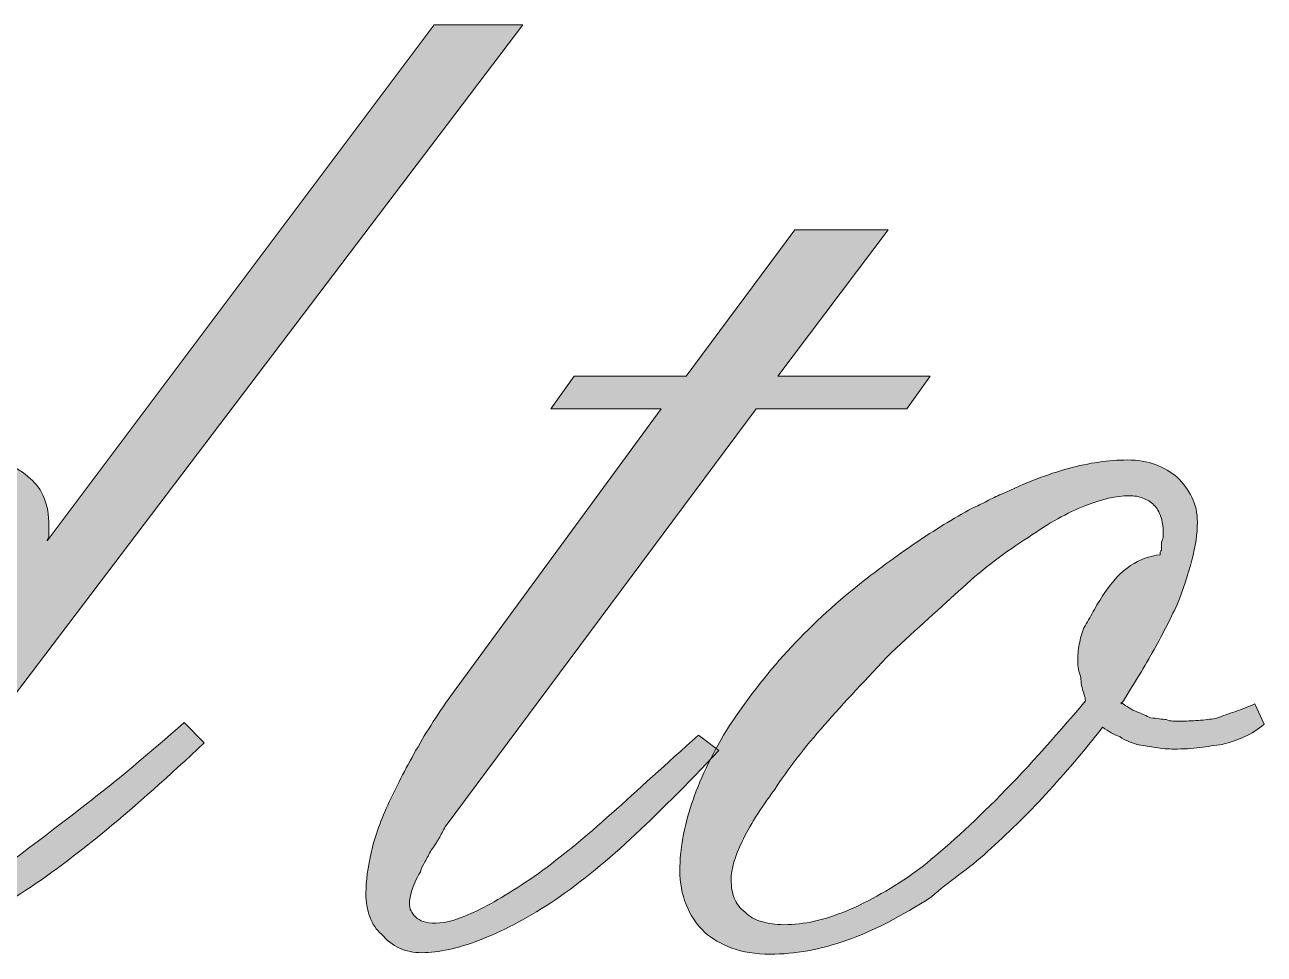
# Model space of a CAD drawing. Header units: millimetres. Extents: x 45.1 to 103.2, y -62.7 to -18.6.
# Drawn here: x 80.89 to 90.46, y -26.7 to -19.52 of the extents above; entities that cross this region are included whole.
import ezdxf

# ---------------------------------------------------------------- set-up
doc = ezdxf.new("R2010")
doc.units = ezdxf.units.MM
doc.header["$MEASUREMENT"] = 0
doc.layers.add('Calque 1', color=7, linetype='Continuous', lineweight=0)

# ---------------------------------------------------------------- blocks, each defined once
blk = doc.blocks.new('Block_0')
at = {"layer": 'Calque 1', "true_color": 0x1d1d1b, "transparency": 33554687}
h = blk.add_hatch(color=250, dxfattribs=at)
h.dxf.hatch_style = 2
edge = h.paths.add_edge_path()
edge.add_spline(control_points=[(78.0617, -26.3121), (78.2216, -26.2482), (78.4014, -26.1521), (78.6016, -26.0241), (78.7056, -25.9602), (78.8076, -25.8902), (78.9075, -25.8141), (79.0074, -25.7381), (79.1056, -25.6561), (79.2014, -25.5681), (79.2975, -25.4803), (79.3953, -25.3883), (79.4952, -25.2922), (79.5955, -25.1962), (79.6975, -25.0963), (79.8015, -24.9923), (79.9614, -24.8243), (80.1033, -24.6622), (80.2273, -24.5063), (80.3513, -24.3503), (80.4574, -24.2004), (80.5453, -24.0564), (80.6331, -23.9203), (80.6993, -23.7984), (80.7434, -23.6904), (80.7871, -23.5824), (80.8092, -23.4885), (80.8092, -23.4084), (80.8092, -23.3684), (80.8033, -23.3345), (80.7913, -23.3064), (80.7792, -23.2785), (80.7613, -23.2525), (80.7372, -23.2286), (80.7052, -23.2044), (80.6714, -23.1865), (80.6352, -23.1745), (80.5994, -23.1624), (80.5611, -23.1566), (80.5212, -23.1566), (80.4013, -23.1566), (80.2693, -23.1865), (80.1253, -23.2465), (79.9813, -23.3064), (79.8215, -23.4005), (79.6454, -23.5285), (79.4694, -23.6485), (79.2875, -23.7944), (79.0994, -23.9663), (78.9113, -24.1384), (78.7173, -24.3363), (78.5175, -24.5603), (78.3335, -24.7602), (78.1716, -24.9442), (78.0314, -25.1123), (77.8915, -25.2803), (77.7737, -25.4362), (77.6776, -25.5802), (77.5815, -25.7163), (77.5095, -25.8382), (77.4616, -25.9462), (77.4137, -26.0542), (77.3896, -26.1481), (77.3896, -26.2282), (77.3896, -26.2601), (77.3958, -26.2861), (77.4075, -26.3061), (77.4196, -26.326), (77.4375, -26.3441), (77.4616, -26.3601), (77.4778, -26.3762), (77.4995, -26.3881), (77.5277, -26.3961), (77.5556, -26.4041), (77.5898, -26.408), (77.6297, -26.408), (77.6297, -26.408), (77.6177, -26.3961), (77.6177, -26.3961), (77.7537, -26.4041), (77.9015, -26.3762), (78.0617, -26.3121)], knot_values=[0, 0, 0, 0, 1, 1, 1, 2, 2, 2, 3, 3, 3, 4, 4, 4, 5, 5, 5, 6, 6, 6, 7, 7, 7, 8, 8, 8, 9, 9, 9, 10, 10, 10, 11, 11, 11, 12, 12, 12, 13, 13, 13, 14, 14, 14, 15, 15, 15, 16, 16, 16, 17, 17, 17, 18, 18, 18, 19, 19, 19, 20, 20, 20, 21, 21, 21, 22, 22, 22, 23, 23, 23, 24, 24, 24, 25, 25, 25, 26, 26, 26, 27, 27, 27, 27], degree=3, periodic=0)
edge = h.paths.add_edge_path()
edge.add_spline(control_points=[(84.7328, -19.5209), (84.7328, -19.5209), (80.0533, -25.6882), (80.0533, -25.6882), (80.0533, -25.6882), (80.0413, -25.7121), (80.0413, -25.7121), (79.9534, -25.8401), (79.8873, -25.9462), (79.8432, -26.0301), (79.7994, -26.1142), (79.7774, -26.1762), (79.7774, -26.2161), (79.7774, -26.2482), (79.7815, -26.2742), (79.7894, -26.2942), (79.7974, -26.3142), (79.8053, -26.3321), (79.8132, -26.3481), (79.8294, -26.3562), (79.8515, -26.3641), (79.8794, -26.372), (79.9073, -26.3801), (79.9372, -26.3841), (79.9693, -26.3841), (80.0413, -26.3841), (80.1412, -26.3541), (80.2693, -26.2942), (80.3972, -26.2341), (80.5532, -26.1402), (80.7372, -26.0122), (80.9212, -25.8761), (81.1292, -25.7182), (81.3611, -25.5381), (81.5933, -25.3583), (81.8451, -25.1483), (82.117, -24.9082), (82.117, -24.9082), (82.273, -25.0643), (82.273, -25.0643), (82.0012, -25.3202), (81.749, -25.5442), (81.5172, -25.7362), (81.2853, -25.9281), (81.0652, -26.0921), (80.8571, -26.2282), (80.6573, -26.3562), (80.4774, -26.4501), (80.3172, -26.51), (80.1574, -26.5701), (80.0213, -26.6001), (79.9093, -26.6001), (79.8373, -26.6001), (79.7733, -26.592), (79.7174, -26.5762), (79.6613, -26.5601), (79.6093, -26.536), (79.5614, -26.5042), (79.5214, -26.4642), (79.4914, -26.4141), (79.4715, -26.3541), (79.4515, -26.2942), (79.4415, -26.2282), (79.4415, -26.1562), (79.4415, -26.1242), (79.4436, -26.0902), (79.4473, -26.0542), (79.4515, -26.0182), (79.4573, -25.9841), (79.4653, -25.9522), (79.4735, -25.9121), (79.4873, -25.8601), (79.5073, -25.7962), (79.5273, -25.7321), (79.5493, -25.6561), (79.5734, -25.5681), (79.4294, -25.6963), (79.2913, -25.8141), (79.1593, -25.9221), (79.0274, -26.0301), (78.8934, -26.1281), (78.7576, -26.2161), (78.7173, -26.2401), (78.6756, -26.2661), (78.6315, -26.2942), (78.5875, -26.3221), (78.5416, -26.3481), (78.4934, -26.372), (78.3177, -26.4521), (78.1575, -26.5141), (78.0135, -26.5581), (77.8695, -26.6022), (77.7338, -26.624), (77.6056, -26.624), (77.5177, -26.624), (77.4358, -26.6122), (77.3596, -26.588), (77.2835, -26.5641), (77.2177, -26.5321), (77.1615, -26.4921), (77.1057, -26.444), (77.0658, -26.3841), (77.0416, -26.3121), (77.0175, -26.2401), (77.0058, -26.1602), (77.0058, -26.0721), (77.0058, -25.8882), (77.0378, -25.7002), (77.1016, -25.5082), (77.1657, -25.3163), (77.2656, -25.1163), (77.4016, -24.9082), (77.5377, -24.7003), (77.6997, -24.5003), (77.8874, -24.3084), (78.0755, -24.1164), (78.2857, -23.9324), (78.5175, -23.7563), (78.6936, -23.6204), (78.8696, -23.5004), (79.0453, -23.3965), (79.2213, -23.2925), (79.3974, -23.2005), (79.5734, -23.1206), (79.7574, -23.0405), (79.9293, -22.9805), (80.0892, -22.9405), (80.2494, -22.9006), (80.3934, -22.8806), (80.5212, -22.8806), (80.6094, -22.8806), (80.6872, -22.8925), (80.7551, -22.9164), (80.8233, -22.9405), (80.8812, -22.9765), (80.9291, -23.0244), (80.9773, -23.0646), (81.0131, -23.1145), (81.0373, -23.1745), (81.0614, -23.2344), (81.0731, -23.3045), (81.0731, -23.3844), (81.0731, -23.3844), (81.0731, -23.4084), (81.0731, -23.4084), (81.0731, -23.4084), (81.0731, -23.4444), (81.0731, -23.4444), (81.0731, -23.4444), (81.0731, -23.4625), (81.0731, -23.4625), (81.0731, -23.4625), (81.0731, -23.4804), (81.0731, -23.4804), (81.0652, -23.4885), (81.0614, -23.4945), (81.0614, -23.4985), (81.0614, -23.4985), (81.0614, -23.5045), (81.0614, -23.5045), (81.0614, -23.5045), (84.049, -19.5209), (84.049, -19.5209), (84.049, -19.5209), (84.7328, -19.5209), (84.7328, -19.5209)], knot_values=[0, 0, 0, 0, 1, 1, 1, 2, 2, 2, 3, 3, 3, 4, 4, 4, 5, 5, 5, 6, 6, 6, 7, 7, 7, 8, 8, 8, 9, 9, 9, 10, 10, 10, 11, 11, 11, 12, 12, 12, 13, 13, 13, 14, 14, 14, 15, 15, 15, 16, 16, 16, 17, 17, 17, 18, 18, 18, 19, 19, 19, 20, 20, 20, 21, 21, 21, 22, 22, 22, 23, 23, 23, 24, 24, 24, 25, 25, 25, 26, 26, 26, 27, 27, 27, 28, 28, 28, 29, 29, 29, 30, 30, 30, 31, 31, 31, 32, 32, 32, 33, 33, 33, 34, 34, 34, 35, 35, 35, 36, 36, 36, 37, 37, 37, 38, 38, 38, 39, 39, 39, 40, 40, 40, 41, 41, 41, 42, 42, 42, 43, 43, 43, 44, 44, 44, 45, 45, 45, 46, 46, 46, 47, 47, 47, 48, 48, 48, 49, 49, 49, 50, 50, 50, 51, 51, 51, 52, 52, 52, 53, 53, 53, 54, 54, 54, 55, 55, 55, 55], degree=3, periodic=0)
h = blk.add_hatch(color=250, dxfattribs=at)
h.dxf.hatch_style = 2
edge = h.paths.add_edge_path()
edge.add_spline(control_points=[(87.553, -21.1047), (87.553, -21.1047), (86.701, -22.2326), (86.701, -22.2326), (86.701, -22.2326), (87.8768, -22.2326), (87.8768, -22.2326), (87.8768, -22.2326), (87.697, -22.4846), (87.697, -22.4846), (87.697, -22.4846), (86.5332, -22.4846), (86.5332, -22.4846), (86.5332, -22.4846), (84.1334, -25.7121), (84.1334, -25.7121), (84.1175, -25.7442), (84.1013, -25.7741), (84.0855, -25.8022), (84.0693, -25.8301), (84.0493, -25.8601), (84.0255, -25.8921), (84.0093, -25.9242), (83.9935, -25.9541), (83.9773, -25.9822), (83.9615, -26.0101), (83.9494, -26.0361), (83.9415, -26.0601), (83.9094, -26.1161), (83.8874, -26.1641), (83.8753, -26.2041), (83.8633, -26.244), (83.8574, -26.2761), (83.8574, -26.3002), (83.8574, -26.3241), (83.8615, -26.3441), (83.8695, -26.3601), (83.8774, -26.3762), (83.8895, -26.3922), (83.9053, -26.408), (83.9215, -26.4241), (83.9415, -26.4361), (83.9656, -26.444), (83.9894, -26.4521), (84.0214, -26.4561), (84.0614, -26.4561), (84.1413, -26.4561), (84.2474, -26.4241), (84.3793, -26.3601), (84.5113, -26.2961), (84.6694, -26.2001), (84.8534, -26.0721), (85.0294, -25.9442), (85.2172, -25.7902), (85.4174, -25.6102), (85.6172, -25.4301), (85.8411, -25.2283), (86.0891, -25.0043), (86.0891, -25.0043), (86.2452, -25.1242), (86.2452, -25.1242), (85.9972, -25.3883), (85.7691, -25.6162), (85.5614, -25.8082), (85.3533, -26.0001), (85.1493, -26.1641), (84.9492, -26.3002), (84.7493, -26.4282), (84.5654, -26.5241), (84.3973, -26.588), (84.2295, -26.6521), (84.0813, -26.6842), (83.9535, -26.6842), (83.8895, -26.6842), (83.8316, -26.6721), (83.7796, -26.6482), (83.7275, -26.624), (83.6814, -26.588), (83.6414, -26.5402), (83.6014, -26.5081), (83.5715, -26.4642), (83.5515, -26.408), (83.5315, -26.3521), (83.5215, -26.2921), (83.5215, -26.2282), (83.5215, -26.1321), (83.5356, -26.0241), (83.5635, -25.9042), (83.5915, -25.7841), (83.6376, -25.6561), (83.7014, -25.5202), (83.7654, -25.3842), (83.8395, -25.2422), (83.9236, -25.0942), (84.0073, -24.9463), (84.1055, -24.7962), (84.2174, -24.6443), (84.2174, -24.6443), (85.8011, -22.4846), (85.8011, -22.4846), (85.8011, -22.4846), (84.9492, -22.4846), (84.9492, -22.4846), (84.9492, -22.4846), (85.1293, -22.2326), (85.1293, -22.2326), (85.1293, -22.2326), (85.993, -22.2326), (85.993, -22.2326), (85.993, -22.2326), (86.8329, -21.1047), (86.8329, -21.1047), (86.8329, -21.1047), (87.553, -21.1047), (87.553, -21.1047)], knot_values=[0, 0, 0, 0, 1, 1, 1, 2, 2, 2, 3, 3, 3, 4, 4, 4, 5, 5, 5, 6, 6, 6, 7, 7, 7, 8, 8, 8, 9, 9, 9, 10, 10, 10, 11, 11, 11, 12, 12, 12, 13, 13, 13, 14, 14, 14, 15, 15, 15, 16, 16, 16, 17, 17, 17, 18, 18, 18, 19, 19, 19, 20, 20, 20, 21, 21, 21, 22, 22, 22, 23, 23, 23, 24, 24, 24, 25, 25, 25, 26, 26, 26, 27, 27, 27, 28, 28, 28, 29, 29, 29, 30, 30, 30, 31, 31, 31, 32, 32, 32, 33, 33, 33, 34, 34, 34, 35, 35, 35, 36, 36, 36, 37, 37, 37, 38, 38, 38, 38], degree=3, periodic=0)
h = blk.add_hatch(color=250, dxfattribs=at)
h.dxf.hatch_style = 2
edge = h.paths.add_edge_path()
edge.add_spline(control_points=[(89.6531, -23.5944), (89.6531, -23.5905), (89.6569, -23.5844), (89.6648, -23.5765), (89.6648, -23.5765), (89.6648, -23.5584), (89.6648, -23.5584), (89.6648, -23.5584), (89.6648, -23.5405), (89.6648, -23.5405), (89.6648, -23.5405), (89.6648, -23.5164), (89.6648, -23.5164), (89.6648, -23.5085), (89.6689, -23.4964), (89.6769, -23.4804), (89.6769, -23.4804), (89.6769, -23.4564), (89.6769, -23.4564), (89.6769, -23.4564), (89.6769, -23.4325), (89.6769, -23.4325), (89.6769, -23.3925), (89.671, -23.3545), (89.659, -23.3185), (89.6469, -23.2825), (89.629, -23.2525), (89.6049, -23.2286), (89.5811, -23.2044), (89.5528, -23.1865), (89.5208, -23.1745), (89.4891, -23.1624), (89.4529, -23.1566), (89.413, -23.1566), (89.3169, -23.1566), (89.2028, -23.1826), (89.0709, -23.2344), (88.9389, -23.2864), (88.7929, -23.3684), (88.633, -23.4804), (88.4652, -23.5844), (88.2971, -23.7124), (88.129, -23.8643), (87.9612, -24.0164), (87.7772, -24.1844), (87.5771, -24.3684), (87.3852, -24.5684), (87.2133, -24.7544), (87.0614, -24.9263), (86.9091, -25.0982), (86.7813, -25.2643), (86.6772, -25.4243), (86.5653, -25.5762), (86.4812, -25.7102), (86.4254, -25.8262), (86.3692, -25.9421), (86.3413, -26.0401), (86.3413, -26.1202), (86.3413, -26.1762), (86.3493, -26.2241), (86.3654, -26.2642), (86.3813, -26.3042), (86.4092, -26.3402), (86.4492, -26.372), (86.4812, -26.4041), (86.5232, -26.4282), (86.5752, -26.444), (86.6273, -26.4601), (86.6851, -26.4682), (86.7492, -26.4682), (86.9012, -26.4682), (87.0631, -26.4322), (87.2353, -26.3601), (87.4072, -26.2881), (87.5891, -26.1841), (87.781, -26.0482), (87.965, -25.9042), (88.1652, -25.7242), (88.3812, -25.5082), (88.5972, -25.2922), (88.829, -25.0362), (89.0771, -24.7403), (89.0771, -24.7323), (89.075, -24.7223), (89.0709, -24.7103), (89.0671, -24.6982), (89.065, -24.6882), (89.065, -24.6803), (89.0571, -24.6643), (89.0509, -24.6443), (89.0471, -24.6204), (89.043, -24.5963), (89.0409, -24.5763), (89.0409, -24.5603), (89.033, -24.5363), (89.0271, -24.5143), (89.023, -24.4943), (89.0189, -24.4743), (89.0171, -24.4564), (89.0171, -24.4404), (89.0171, -24.3923), (89.0209, -24.3463), (89.0288, -24.3024), (89.0371, -24.2583), (89.0488, -24.2164), (89.065, -24.1763), (89.0891, -24.1363), (89.1129, -24.0943), (89.137, -24.0504), (89.1611, -24.0065), (89.189, -23.9605), (89.2211, -23.9124), (89.2848, -23.8165), (89.353, -23.7445), (89.425, -23.6964), (89.497, -23.6485), (89.5728, -23.6204), (89.6531, -23.6125), (89.6531, -23.6125), (89.6531, -23.6005), (89.6531, -23.6005), (89.6531, -23.6005), (89.6531, -23.5944), (89.6531, -23.5944)], knot_values=[0, 0, 0, 0, 1, 1, 1, 2, 2, 2, 3, 3, 3, 4, 4, 4, 5, 5, 5, 6, 6, 6, 7, 7, 7, 8, 8, 8, 9, 9, 9, 10, 10, 10, 11, 11, 11, 12, 12, 12, 13, 13, 13, 14, 14, 14, 15, 15, 15, 16, 16, 16, 17, 17, 17, 18, 18, 18, 19, 19, 19, 20, 20, 20, 21, 21, 21, 22, 22, 22, 23, 23, 23, 24, 24, 24, 25, 25, 25, 26, 26, 26, 27, 27, 27, 28, 28, 28, 29, 29, 29, 30, 30, 30, 31, 31, 31, 32, 32, 32, 33, 33, 33, 34, 34, 34, 35, 35, 35, 36, 36, 36, 37, 37, 37, 38, 38, 38, 39, 39, 39, 40, 40, 40, 41, 41, 41, 41], degree=3, periodic=0)
edge = h.paths.add_edge_path()
edge.add_spline(control_points=[(89.4729, -24.8243), (89.5129, -24.8403), (89.5491, -24.8564), (89.5811, -24.8722), (89.6049, -24.8722), (89.6269, -24.8743), (89.6469, -24.8782), (89.6669, -24.8822), (89.6848, -24.8843), (89.701, -24.8843), (89.7168, -24.8924), (89.7347, -24.8963), (89.7551, -24.8963), (89.7551, -24.8963), (89.8209, -24.8963), (89.8209, -24.8963), (89.8688, -24.8963), (89.917, -24.8943), (89.9649, -24.8903), (90.0128, -24.8863), (90.0569, -24.8803), (90.0968, -24.8722), (90.1368, -24.8564), (90.1809, -24.8403), (90.2288, -24.8243), (90.277, -24.8083), (90.3287, -24.7883), (90.3848, -24.7644), (90.3848, -24.7644), (90.4568, -24.9203), (90.4568, -24.9203), (90.409, -24.9602), (90.359, -24.9923), (90.307, -25.0162), (90.255, -25.0403), (90.1967, -25.0603), (90.133, -25.0763), (90.0768, -25.0843), (90.019, -25.0922), (89.959, -25.1003), (89.8987, -25.1082), (89.8329, -25.1123), (89.7609, -25.1123), (89.713, -25.1123), (89.6648, -25.1082), (89.6169, -25.1003), (89.6169, -25.1003), (89.4729, -25.0763), (89.4729, -25.0763), (89.4488, -25.0682), (89.4271, -25.0603), (89.4071, -25.0522), (89.3868, -25.0443), (89.3651, -25.0322), (89.341, -25.0162), (89.3169, -25.0083), (89.2948, -24.9983), (89.2748, -24.9862), (89.2548, -24.9742), (89.2331, -24.9602), (89.209, -24.9442), (89.065, -25.1282), (88.9189, -25.3003), (88.7712, -25.4603), (88.623, -25.6201), (88.4732, -25.7681), (88.3212, -25.9042), (88.2492, -25.9681), (88.1752, -26.0282), (88.099, -26.0842), (88.0232, -26.1402), (87.9533, -26.1962), (87.8892, -26.2521), (87.657, -26.4041), (87.4393, -26.516), (87.2353, -26.588), (87.0314, -26.66), (86.8333, -26.696), (86.6414, -26.696), (86.5294, -26.696), (86.4312, -26.68), (86.3472, -26.6482), (86.2635, -26.6161), (86.1932, -26.5762), (86.1374, -26.5281), (86.0733, -26.4642), (86.0254, -26.3922), (85.9934, -26.3121), (85.9613, -26.2322), (85.9455, -26.1441), (85.9455, -26.0482), (85.9455, -25.8882), (85.9755, -25.7182), (86.0354, -25.5381), (86.0953, -25.3583), (86.1853, -25.1683), (86.3052, -24.9683), (86.4333, -24.7683), (86.5794, -24.5763), (86.7434, -24.3923), (86.9074, -24.2083), (87.0934, -24.0323), (87.3011, -23.8643), (87.4613, -23.7364), (87.6153, -23.6225), (87.7631, -23.5224), (87.9113, -23.4225), (88.057, -23.3324), (88.201, -23.2525), (88.241, -23.2365), (88.2792, -23.2186), (88.315, -23.1984), (88.3512, -23.1784), (88.3891, -23.1605), (88.4291, -23.1445), (88.613, -23.0565), (88.7849, -22.9905), (88.9451, -22.9466), (89.105, -22.9025), (89.2569, -22.8806), (89.4009, -22.8806), (89.4808, -22.8806), (89.5528, -22.8925), (89.6169, -22.9164), (89.681, -22.9405), (89.7368, -22.9726), (89.785, -23.0125), (89.8329, -23.0604), (89.8708, -23.1125), (89.8987, -23.1684), (89.927, -23.2244), (89.9408, -23.2885), (89.9408, -23.3605), (89.9408, -23.4485), (89.927, -23.5464), (89.8987, -23.6544), (89.8708, -23.7624), (89.8329, -23.8764), (89.785, -23.9965), (89.7289, -24.1164), (89.6648, -24.2404), (89.5928, -24.3684), (89.5208, -24.4964), (89.4409, -24.6283), (89.353, -24.7644), (89.353, -24.7644), (89.353, -24.7523), (89.353, -24.7523), (89.393, -24.7844), (89.433, -24.8083), (89.4729, -24.8243)], knot_values=[0, 0, 0, 0, 1, 1, 1, 2, 2, 2, 3, 3, 3, 4, 4, 4, 5, 5, 5, 6, 6, 6, 7, 7, 7, 8, 8, 8, 9, 9, 9, 10, 10, 10, 11, 11, 11, 12, 12, 12, 13, 13, 13, 14, 14, 14, 15, 15, 15, 16, 16, 16, 17, 17, 17, 18, 18, 18, 19, 19, 19, 20, 20, 20, 21, 21, 21, 22, 22, 22, 23, 23, 23, 24, 24, 24, 25, 25, 25, 26, 26, 26, 27, 27, 27, 28, 28, 28, 29, 29, 29, 30, 30, 30, 31, 31, 31, 32, 32, 32, 33, 33, 33, 34, 34, 34, 35, 35, 35, 36, 36, 36, 37, 37, 37, 38, 38, 38, 39, 39, 39, 40, 40, 40, 41, 41, 41, 42, 42, 42, 43, 43, 43, 44, 44, 44, 45, 45, 45, 46, 46, 46, 47, 47, 47, 48, 48, 48, 49, 49, 49, 50, 50, 50, 50], degree=3, periodic=0)
at = {"layer": 'Calque 1'}
for points, knots in [([(84.7328, -19.5209), (84.7328, -19.5209), (80.0533, -25.6882), (80.0533, -25.6882), (80.0533, -25.6882), (80.0413, -25.7121), (80.0413, -25.7121), (79.9534, -25.8401), (79.8873, -25.9462), (79.8432, -26.0301), (79.7994, -26.1142), (79.7774, -26.1762), (79.7774, -26.2161), (79.7774, -26.2482), (79.7815, -26.2742), (79.7894, -26.2942), (79.7974, -26.3142), (79.8053, -26.3321), (79.8132, -26.3481), (79.8294, -26.3562), (79.8515, -26.3641), (79.8794, -26.372), (79.9073, -26.3801), (79.9372, -26.3841), (79.9693, -26.3841), (80.0413, -26.3841), (80.1412, -26.3541), (80.2693, -26.2942), (80.3972, -26.2341), (80.5532, -26.1402), (80.7372, -26.0122), (80.9212, -25.8761), (81.1292, -25.7182), (81.3611, -25.5381), (81.5933, -25.3583), (81.8451, -25.1483), (82.117, -24.9082), (82.117, -24.9082), (82.273, -25.0643), (82.273, -25.0643), (82.0012, -25.3202), (81.749, -25.5442), (81.5172, -25.7362), (81.2853, -25.9281), (81.0652, -26.0921), (80.8571, -26.2282), (80.6573, -26.3562), (80.4774, -26.4501), (80.3172, -26.51), (80.1574, -26.5701), (80.0213, -26.6001), (79.9093, -26.6001), (79.8373, -26.6001), (79.7733, -26.592), (79.7174, -26.5762), (79.6613, -26.5601), (79.6093, -26.536), (79.5614, -26.5042), (79.5214, -26.4642), (79.4914, -26.4141), (79.4715, -26.3541), (79.4515, -26.2942), (79.4415, -26.2282), (79.4415, -26.1562), (79.4415, -26.1242), (79.4436, -26.0902), (79.4473, -26.0542), (79.4515, -26.0182), (79.4573, -25.9841), (79.4653, -25.9522), (79.4735, -25.9121), (79.4873, -25.8601), (79.5073, -25.7962), (79.5273, -25.7321), (79.5493, -25.6561), (79.5734, -25.5681), (79.4294, -25.6963), (79.2913, -25.8141), (79.1593, -25.9221), (79.0274, -26.0301), (78.8934, -26.1281), (78.7576, -26.2161), (78.7173, -26.2401), (78.6756, -26.2661), (78.6315, -26.2942), (78.5875, -26.3221), (78.5416, -26.3481), (78.4934, -26.372), (78.3177, -26.4521), (78.1575, -26.5141), (78.0135, -26.5581), (77.8695, -26.6022), (77.7338, -26.624), (77.6056, -26.624), (77.5177, -26.624), (77.4358, -26.6122), (77.3596, -26.588), (77.2835, -26.5641), (77.2177, -26.5321), (77.1615, -26.4921), (77.1057, -26.444), (77.0658, -26.3841), (77.0416, -26.3121), (77.0175, -26.2401), (77.0058, -26.1602), (77.0058, -26.0721), (77.0058, -25.8882), (77.0378, -25.7002), (77.1016, -25.5082), (77.1657, -25.3163), (77.2656, -25.1163), (77.4016, -24.9082), (77.5377, -24.7003), (77.6997, -24.5003), (77.8874, -24.3084), (78.0755, -24.1164), (78.2857, -23.9324), (78.5175, -23.7563), (78.6936, -23.6204), (78.8696, -23.5004), (79.0453, -23.3965), (79.2213, -23.2925), (79.3974, -23.2005), (79.5734, -23.1206), (79.7574, -23.0405), (79.9293, -22.9805), (80.0892, -22.9405), (80.2494, -22.9006), (80.3934, -22.8806), (80.5212, -22.8806), (80.6094, -22.8806), (80.6872, -22.8925), (80.7551, -22.9164), (80.8233, -22.9405), (80.8812, -22.9765), (80.9291, -23.0244), (80.9773, -23.0646), (81.0131, -23.1145), (81.0373, -23.1745), (81.0614, -23.2344), (81.0731, -23.3045), (81.0731, -23.3844), (81.0731, -23.3844), (81.0731, -23.4084), (81.0731, -23.4084), (81.0731, -23.4084), (81.0731, -23.4444), (81.0731, -23.4444), (81.0731, -23.4444), (81.0731, -23.4625), (81.0731, -23.4625), (81.0731, -23.4625), (81.0731, -23.4804), (81.0731, -23.4804), (81.0652, -23.4885), (81.0614, -23.4945), (81.0614, -23.4985), (81.0614, -23.4985), (81.0614, -23.5045), (81.0614, -23.5045), (81.0614, -23.5045), (84.049, -19.5209), (84.049, -19.5209), (84.049, -19.5209), (84.7328, -19.5209), (84.7328, -19.5209)], [0, 0, 0, 0, 1, 1, 1, 2, 2, 2, 3, 3, 3, 4, 4, 4, 5, 5, 5, 6, 6, 6, 7, 7, 7, 8, 8, 8, 9, 9, 9, 10, 10, 10, 11, 11, 11, 12, 12, 12, 13, 13, 13, 14, 14, 14, 15, 15, 15, 16, 16, 16, 17, 17, 17, 18, 18, 18, 19, 19, 19, 20, 20, 20, 21, 21, 21, 22, 22, 22, 23, 23, 23, 24, 24, 24, 25, 25, 25, 26, 26, 26, 27, 27, 27, 28, 28, 28, 29, 29, 29, 30, 30, 30, 31, 31, 31, 32, 32, 32, 33, 33, 33, 34, 34, 34, 35, 35, 35, 36, 36, 36, 37, 37, 37, 38, 38, 38, 39, 39, 39, 40, 40, 40, 41, 41, 41, 42, 42, 42, 43, 43, 43, 44, 44, 44, 45, 45, 45, 46, 46, 46, 47, 47, 47, 48, 48, 48, 49, 49, 49, 50, 50, 50, 51, 51, 51, 52, 52, 52, 53, 53, 53, 54, 54, 54, 55, 55, 55, 55]), ([(87.553, -21.1047), (87.553, -21.1047), (86.701, -22.2326), (86.701, -22.2326), (86.701, -22.2326), (87.8768, -22.2326), (87.8768, -22.2326), (87.8768, -22.2326), (87.697, -22.4846), (87.697, -22.4846), (87.697, -22.4846), (86.5332, -22.4846), (86.5332, -22.4846), (86.5332, -22.4846), (84.1334, -25.7121), (84.1334, -25.7121), (84.1175, -25.7442), (84.1013, -25.7741), (84.0855, -25.8022), (84.0693, -25.8301), (84.0493, -25.8601), (84.0255, -25.8921), (84.0093, -25.9242), (83.9935, -25.9541), (83.9773, -25.9822), (83.9615, -26.0101), (83.9494, -26.0361), (83.9415, -26.0601), (83.9094, -26.1161), (83.8874, -26.1641), (83.8753, -26.2041), (83.8633, -26.244), (83.8574, -26.2761), (83.8574, -26.3002), (83.8574, -26.3241), (83.8615, -26.3441), (83.8695, -26.3601), (83.8774, -26.3762), (83.8895, -26.3922), (83.9053, -26.408), (83.9215, -26.4241), (83.9415, -26.4361), (83.9656, -26.444), (83.9894, -26.4521), (84.0214, -26.4561), (84.0614, -26.4561), (84.1413, -26.4561), (84.2474, -26.4241), (84.3793, -26.3601), (84.5113, -26.2961), (84.6694, -26.2001), (84.8534, -26.0721), (85.0294, -25.9442), (85.2172, -25.7902), (85.4174, -25.6102), (85.6172, -25.4301), (85.8411, -25.2283), (86.0891, -25.0043), (86.0891, -25.0043), (86.2452, -25.1242), (86.2452, -25.1242), (85.9972, -25.3883), (85.7691, -25.6162), (85.5614, -25.8082), (85.3533, -26.0001), (85.1493, -26.1641), (84.9492, -26.3002), (84.7493, -26.4282), (84.5654, -26.5241), (84.3973, -26.588), (84.2295, -26.6521), (84.0813, -26.6842), (83.9535, -26.6842), (83.8895, -26.6842), (83.8316, -26.6721), (83.7796, -26.6482), (83.7275, -26.624), (83.6814, -26.588), (83.6414, -26.5402), (83.6014, -26.5081), (83.5715, -26.4642), (83.5515, -26.408), (83.5315, -26.3521), (83.5215, -26.2921), (83.5215, -26.2282), (83.5215, -26.1321), (83.5356, -26.0241), (83.5635, -25.9042), (83.5915, -25.7841), (83.6376, -25.6561), (83.7014, -25.5202), (83.7654, -25.3842), (83.8395, -25.2422), (83.9236, -25.0942), (84.0073, -24.9463), (84.1055, -24.7962), (84.2174, -24.6443), (84.2174, -24.6443), (85.8011, -22.4846), (85.8011, -22.4846), (85.8011, -22.4846), (84.9492, -22.4846), (84.9492, -22.4846), (84.9492, -22.4846), (85.1293, -22.2326), (85.1293, -22.2326), (85.1293, -22.2326), (85.993, -22.2326), (85.993, -22.2326), (85.993, -22.2326), (86.8329, -21.1047), (86.8329, -21.1047), (86.8329, -21.1047), (87.553, -21.1047), (87.553, -21.1047)], [0, 0, 0, 0, 1, 1, 1, 2, 2, 2, 3, 3, 3, 4, 4, 4, 5, 5, 5, 6, 6, 6, 7, 7, 7, 8, 8, 8, 9, 9, 9, 10, 10, 10, 11, 11, 11, 12, 12, 12, 13, 13, 13, 14, 14, 14, 15, 15, 15, 16, 16, 16, 17, 17, 17, 18, 18, 18, 19, 19, 19, 20, 20, 20, 21, 21, 21, 22, 22, 22, 23, 23, 23, 24, 24, 24, 25, 25, 25, 26, 26, 26, 27, 27, 27, 28, 28, 28, 29, 29, 29, 30, 30, 30, 31, 31, 31, 32, 32, 32, 33, 33, 33, 34, 34, 34, 35, 35, 35, 36, 36, 36, 37, 37, 37, 38, 38, 38, 38]), ([(89.4729, -24.8243), (89.5129, -24.8403), (89.5491, -24.8564), (89.5811, -24.8722), (89.6049, -24.8722), (89.6269, -24.8743), (89.6469, -24.8782), (89.6669, -24.8822), (89.6848, -24.8843), (89.701, -24.8843), (89.7168, -24.8924), (89.7347, -24.8963), (89.7551, -24.8963), (89.7551, -24.8963), (89.8209, -24.8963), (89.8209, -24.8963), (89.8688, -24.8963), (89.917, -24.8943), (89.9649, -24.8903), (90.0128, -24.8863), (90.0569, -24.8803), (90.0968, -24.8722), (90.1368, -24.8564), (90.1809, -24.8403), (90.2288, -24.8243), (90.277, -24.8083), (90.3287, -24.7883), (90.3848, -24.7644), (90.3848, -24.7644), (90.4568, -24.9203), (90.4568, -24.9203), (90.409, -24.9602), (90.359, -24.9923), (90.307, -25.0162), (90.255, -25.0403), (90.1967, -25.0603), (90.133, -25.0763), (90.0768, -25.0843), (90.019, -25.0922), (89.959, -25.1003), (89.8987, -25.1082), (89.8329, -25.1123), (89.7609, -25.1123), (89.713, -25.1123), (89.6648, -25.1082), (89.6169, -25.1003), (89.6169, -25.1003), (89.4729, -25.0763), (89.4729, -25.0763), (89.4488, -25.0682), (89.4271, -25.0603), (89.4071, -25.0522), (89.3868, -25.0443), (89.3651, -25.0322), (89.341, -25.0162), (89.3169, -25.0083), (89.2948, -24.9983), (89.2748, -24.9862), (89.2548, -24.9742), (89.2331, -24.9602), (89.209, -24.9442), (89.065, -25.1282), (88.9189, -25.3003), (88.7712, -25.4603), (88.623, -25.6201), (88.4732, -25.7681), (88.3212, -25.9042), (88.2492, -25.9681), (88.1752, -26.0282), (88.099, -26.0842), (88.0232, -26.1402), (87.9533, -26.1962), (87.8892, -26.2521), (87.657, -26.4041), (87.4393, -26.516), (87.2353, -26.588), (87.0314, -26.66), (86.8333, -26.696), (86.6414, -26.696), (86.5294, -26.696), (86.4312, -26.68), (86.3472, -26.6482), (86.2635, -26.6161), (86.1932, -26.5762), (86.1374, -26.5281), (86.0733, -26.4642), (86.0254, -26.3922), (85.9934, -26.3121), (85.9613, -26.2322), (85.9455, -26.1441), (85.9455, -26.0482), (85.9455, -25.8882), (85.9755, -25.7182), (86.0354, -25.5381), (86.0953, -25.3583), (86.1853, -25.1683), (86.3052, -24.9683), (86.4333, -24.7683), (86.5794, -24.5763), (86.7434, -24.3923), (86.9074, -24.2083), (87.0934, -24.0323), (87.3011, -23.8643), (87.4613, -23.7364), (87.6153, -23.6225), (87.7631, -23.5224), (87.9113, -23.4225), (88.057, -23.3324), (88.201, -23.2525), (88.241, -23.2365), (88.2792, -23.2186), (88.315, -23.1984), (88.3512, -23.1784), (88.3891, -23.1605), (88.4291, -23.1445), (88.613, -23.0565), (88.7849, -22.9905), (88.9451, -22.9466), (89.105, -22.9025), (89.2569, -22.8806), (89.4009, -22.8806), (89.4808, -22.8806), (89.5528, -22.8925), (89.6169, -22.9164), (89.681, -22.9405), (89.7368, -22.9726), (89.785, -23.0125), (89.8329, -23.0604), (89.8708, -23.1125), (89.8987, -23.1684), (89.927, -23.2244), (89.9408, -23.2885), (89.9408, -23.3605), (89.9408, -23.4485), (89.927, -23.5464), (89.8987, -23.6544), (89.8708, -23.7624), (89.8329, -23.8764), (89.785, -23.9965), (89.7289, -24.1164), (89.6648, -24.2404), (89.5928, -24.3684), (89.5208, -24.4964), (89.4409, -24.6283), (89.353, -24.7644), (89.353, -24.7644), (89.353, -24.7523), (89.353, -24.7523), (89.393, -24.7844), (89.433, -24.8083), (89.4729, -24.8243)], [0, 0, 0, 0, 1, 1, 1, 2, 2, 2, 3, 3, 3, 4, 4, 4, 5, 5, 5, 6, 6, 6, 7, 7, 7, 8, 8, 8, 9, 9, 9, 10, 10, 10, 11, 11, 11, 12, 12, 12, 13, 13, 13, 14, 14, 14, 15, 15, 15, 16, 16, 16, 17, 17, 17, 18, 18, 18, 19, 19, 19, 20, 20, 20, 21, 21, 21, 22, 22, 22, 23, 23, 23, 24, 24, 24, 25, 25, 25, 26, 26, 26, 27, 27, 27, 28, 28, 28, 29, 29, 29, 30, 30, 30, 31, 31, 31, 32, 32, 32, 33, 33, 33, 34, 34, 34, 35, 35, 35, 36, 36, 36, 37, 37, 37, 38, 38, 38, 39, 39, 39, 40, 40, 40, 41, 41, 41, 42, 42, 42, 43, 43, 43, 44, 44, 44, 45, 45, 45, 46, 46, 46, 47, 47, 47, 48, 48, 48, 49, 49, 49, 50, 50, 50, 50]), ([(89.6531, -23.5944), (89.6531, -23.5905), (89.6569, -23.5844), (89.6648, -23.5765), (89.6648, -23.5765), (89.6648, -23.5584), (89.6648, -23.5584), (89.6648, -23.5584), (89.6648, -23.5405), (89.6648, -23.5405), (89.6648, -23.5405), (89.6648, -23.5164), (89.6648, -23.5164), (89.6648, -23.5085), (89.6689, -23.4964), (89.6769, -23.4804), (89.6769, -23.4804), (89.6769, -23.4564), (89.6769, -23.4564), (89.6769, -23.4564), (89.6769, -23.4325), (89.6769, -23.4325), (89.6769, -23.3925), (89.671, -23.3545), (89.659, -23.3185), (89.6469, -23.2825), (89.629, -23.2525), (89.6049, -23.2286), (89.5811, -23.2044), (89.5528, -23.1865), (89.5208, -23.1745), (89.4891, -23.1624), (89.4529, -23.1566), (89.413, -23.1566), (89.3169, -23.1566), (89.2028, -23.1826), (89.0709, -23.2344), (88.9389, -23.2864), (88.7929, -23.3684), (88.633, -23.4804), (88.4652, -23.5844), (88.2971, -23.7124), (88.129, -23.8643), (87.9612, -24.0164), (87.7772, -24.1844), (87.5771, -24.3684), (87.3852, -24.5684), (87.2133, -24.7544), (87.0614, -24.9263), (86.9091, -25.0982), (86.7813, -25.2643), (86.6772, -25.4243), (86.5653, -25.5762), (86.4812, -25.7102), (86.4254, -25.8262), (86.3692, -25.9421), (86.3413, -26.0401), (86.3413, -26.1202), (86.3413, -26.1762), (86.3493, -26.2241), (86.3654, -26.2642), (86.3813, -26.3042), (86.4092, -26.3402), (86.4492, -26.372), (86.4812, -26.4041), (86.5232, -26.4282), (86.5752, -26.444), (86.6273, -26.4601), (86.6851, -26.4682), (86.7492, -26.4682), (86.9012, -26.4682), (87.0631, -26.4322), (87.2353, -26.3601), (87.4072, -26.2881), (87.5891, -26.1841), (87.781, -26.0482), (87.965, -25.9042), (88.1652, -25.7242), (88.3812, -25.5082), (88.5972, -25.2922), (88.829, -25.0362), (89.0771, -24.7403), (89.0771, -24.7323), (89.075, -24.7223), (89.0709, -24.7103), (89.0671, -24.6982), (89.065, -24.6882), (89.065, -24.6803), (89.0571, -24.6643), (89.0509, -24.6443), (89.0471, -24.6204), (89.043, -24.5963), (89.0409, -24.5763), (89.0409, -24.5603), (89.033, -24.5363), (89.0271, -24.5143), (89.023, -24.4943), (89.0189, -24.4743), (89.0171, -24.4564), (89.0171, -24.4404), (89.0171, -24.3923), (89.0209, -24.3463), (89.0288, -24.3024), (89.0371, -24.2583), (89.0488, -24.2164), (89.065, -24.1763), (89.0891, -24.1363), (89.1129, -24.0943), (89.137, -24.0504), (89.1611, -24.0065), (89.189, -23.9605), (89.2211, -23.9124), (89.2848, -23.8165), (89.353, -23.7445), (89.425, -23.6964), (89.497, -23.6485), (89.5728, -23.6204), (89.6531, -23.6125), (89.6531, -23.6125), (89.6531, -23.6005), (89.6531, -23.6005), (89.6531, -23.6005), (89.6531, -23.5944), (89.6531, -23.5944)], [0, 0, 0, 0, 1, 1, 1, 2, 2, 2, 3, 3, 3, 4, 4, 4, 5, 5, 5, 6, 6, 6, 7, 7, 7, 8, 8, 8, 9, 9, 9, 10, 10, 10, 11, 11, 11, 12, 12, 12, 13, 13, 13, 14, 14, 14, 15, 15, 15, 16, 16, 16, 17, 17, 17, 18, 18, 18, 19, 19, 19, 20, 20, 20, 21, 21, 21, 22, 22, 22, 23, 23, 23, 24, 24, 24, 25, 25, 25, 26, 26, 26, 27, 27, 27, 28, 28, 28, 29, 29, 29, 30, 30, 30, 31, 31, 31, 32, 32, 32, 33, 33, 33, 34, 34, 34, 35, 35, 35, 36, 36, 36, 37, 37, 37, 38, 38, 38, 39, 39, 39, 40, 40, 40, 41, 41, 41, 41])]:
    blk.add_open_spline(points, degree=3, knots=knots, dxfattribs=at)

msp = doc.modelspace()

# ---------------------------------------------------------------- block references
at = {"layer": 'Calque 1'}
msp.add_blockref('Block_0', (0, 0), dxfattribs=at)

doc.saveas('drawing.dxf')
